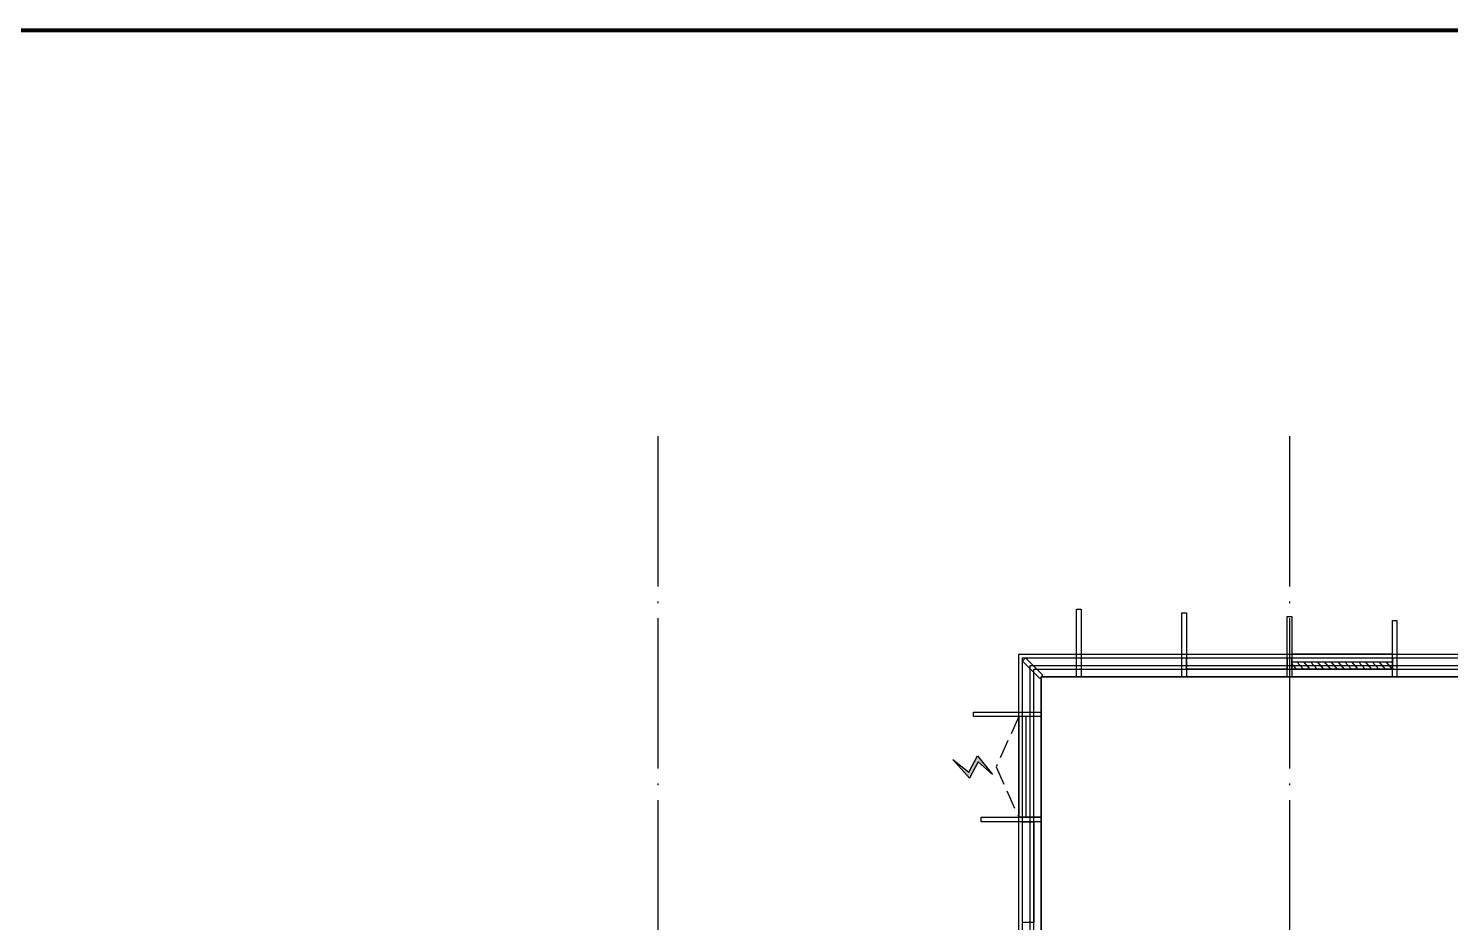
# Model space of a CAD drawing. Extents: x -292644 to 261407, y -12902 to 435090.
# Drawn here: x 111787 to 130700, y 93030 to 104925 of the extents above; entities that cross this region are included whole.
import ezdxf
from ezdxf.xclip import XClip

# ---------------------------------------------------------------- set-up
doc = ezdxf.new("R2010")
doc.units = 0
doc.header["$LTSCALE"] = 1000
doc.header["$MEASUREMENT"] = 0
for name, pattern in [('104-10 轴网$0$DOTE', [2.42, 2, -0.2, 0.02, -0.2]), ('8#楼幕墙$0$109-34 轴网$0$L1$0$$AUDIT_BAD_LTYPE1', [0]), ('8#楼幕墙$0$DASH', [0.35, 0.25, -0.1]), ('X-104 8#10#平面_t3$0$109-34 轴网$0$L1$0$$AUDIT_BAD_LTYPE1', [0])]:
    doc.linetypes.add(name, pattern=pattern)
doc.layers.get('0').update_dxf_attribs({"linetype": 'CONTINUOUS'})
doc.layers.get('Defpoints').update_dxf_attribs({"linetype": 'CONTINUOUS'})
for name, color, linetype in [('104-10 轴网$0$A_AXIS-轴线', 36, '104-10 轴网$0$DOTE'), ('8#楼幕墙$0$04-电动窗', 1, 'CONTINUOUS'), ('8#楼幕墙$0$A-C_玻璃幕墙', 140, 'CONTINUOUS'), ('8#楼幕墙$0$A-TECH_结构', 21, 'CONTINUOUS'), ('X-104 8#10#平面_t3$0$A-TECH_结构', 21, 'CONTINUOUS')]:
    doc.layers.add(name, color=color, linetype=linetype)
doc.layers.add('X-104 8#10#平面_t3$0$000套内', color=226, linetype='CONTINUOUS', lineweight=30, plot=False)

# ---------------------------------------------------------------- blocks, each defined once
blk = doc.blocks.new('104-10 轴网')
at = {"layer": '104-10 轴网$0$A_AXIS-轴线', "linetype": '104-10 轴网$0$DOTE'}
for p, q in [((128830, 40100), (128830, -6500)), ((137230, 40100), (137230, -6500))]:
    blk.add_line(p, q, dxfattribs=at)
at = {"layer": 'Defpoints'}
blk.add_lwpolyline([(104380, 45500), (178480, 45500), (178480, -11900), (104380, -11900)], close=True, dxfattribs=at)
blk = doc.blocks.new('图框-A1')
at = {"const_width": 0.5}
blk.add_lwpolyline([(766, 584), (25, 584), (25, 10), (766, 10)], close=True, dxfattribs=at)
blk = doc.blocks.new('X-104 8#10#平面_t3$0$fdhggh')
at = {"layer": 'X-104 8#10#平面_t3$0$A-TECH_结构', "linetype": 'X-104 8#10#平面_t3$0$109-34 轴网$0$L1$0$$AUDIT_BAD_LTYPE1'}
blk.add_lwpolyline([(42500, 87900), (42500, 97700), (24700, 97700), (24700, 96300), (13500, 96300), (13500, 89300), (7900, 89300), (7900, 87900), (-3300, 87900), (-3300, 76700), (-4700, 76700), (-4700, 56100), (8900, 56100), (8900, 58900), (20100, 58900), (20100, 71500), (27100, 71500), (27100, 75700), (33100, 75700), (33100, 72900), (45300, 72900), (45300, 87900)], close=True, dxfattribs=at)
blk = doc.blocks.new('104-8910 结构')
at = {"layer": 'Defpoints'}
blk.add_lwpolyline([(-19000, -118200), (61000, -118200), (61000, 41800), (-19000, 41800)], close=True, dxfattribs=at)
blk = doc.blocks.new('8#楼幕墙$0$$WINLIB2D$00000039')
at = {"color": 0}
for points in [[(-0.5, 0.5), (-0.5, -0.5)], [(0.5, 0.5), (-0.5, 0.5)], [(0.5, -0.5), (0.5, 0.5)], [(-0.5, 0.167), (0.5, 0.167)], [(-0.384, -0.167), (-0.448, 0.167)], [(-0.316, -0.167), (-0.38, 0.167)], [(-0.248, -0.167), (-0.312, 0.167)], [(-0.18, -0.167), (-0.244, 0.167)], [(-0.112, -0.167), (-0.176, 0.167)], [(-0.044, -0.167), (-0.108, 0.167)], [(0.024, -0.167), (-0.04, 0.167)], [(0.092, -0.167), (0.028, 0.167)], [(0.16, -0.167), (0.096, 0.167)], [(0.228, -0.167), (0.164, 0.167)], [(0.296, -0.167), (0.232, 0.167)], [(0.364, -0.167), (0.3, 0.167)], [(0.432, -0.167), (0.368, 0.167)], [(0.5, -0.167), (0.436, 0.167)], [(-0.452, -0.167), (-0.5, 0.084)], [(-0.5, -0.167), (0.5, -0.167)], [(0.5, -0.5), (-0.5, -0.5)]]:
    blk.add_lwpolyline(points, dxfattribs=at)
blk = doc.blocks.new('8#楼幕墙$0$$TCHSYS$WIN2D')
for p, q in [((-0.5, 0.5), (0.5, 0.5)), ((-0.5, 0.5), (-0.5, -0.5)), ((0.5, 0.5), (0.5, -0.5)), ((0.5, 0.167), (-0.5, 0.167)), ((0.5, -0.167), (-0.5, -0.167)), ((-0.5, -0.5), (0.5, -0.5))]:
    blk.add_line(p, q)
blk = doc.blocks.new('8#楼幕墙$0$开启扇')
at = {"layer": '8#楼幕墙$0$04-电动窗'}
h = blk.add_hatch(color=1, dxfattribs=at)
h.dxf.hatch_style = 1
h.paths.add_polyline_path([(771, 399), (600, 588), (817, 705), (569, 925), (738, 715), (521, 598)])
at = {"linetype": '8#楼幕墙$0$DASH'}
blk.add_lwpolyline([(0, 50), (670, 350), (1340, 50)], dxfattribs=at)
at = {"layer": '8#楼幕墙$0$04-电动窗', "color": 1}
blk.add_lwpolyline([(771, 399), (600, 588), (817, 705), (569, 925), (738, 715), (521, 598), (771, 399)], close=True, dxfattribs=at)
at = {"xscale": -1340, "yscale": 300, "zscale": 1340, "rotation": 180}
blk.add_blockref('8#楼幕墙$0$$TCHSYS$WIN2D', (670, -100), dxfattribs=at)
blk = doc.blocks.new('8#楼幕墙$0$ii')
blk.add_lwpolyline([(-1340, 0), (0, 0), (0, -150), (-1340, -150)], close=True)
blk = doc.blocks.new('8#楼幕墙')
at = {"layer": '8#楼幕墙$0$A-C_玻璃幕墙'}
for points in [[(-3600, 88200), (7600, 88200), (7600, 89600), (13200, 89600), (13200, 96600), (24400, 96600), (24400, 98000), (42800, 98000), (42800, 88200), (45600, 88200), (45600, 72600), (32800, 72600), (32800, 75400), (27400, 75400), (27400, 71200), (20400, 71200), (20400, 58600), (9200, 58600), (9200, 55800), (-5000, 55800), (-5000, 77000), (-3600, 77000)], [(-3550, 88150), (7650, 88150), (7650, 89550), (13250, 89550), (13250, 96550), (24450, 96550), (24450, 97950), (42750, 97950), (42750, 88150), (45550, 88150), (45550, 72650), (32850, 72650), (32850, 75450), (27350, 75450), (27350, 71250), (20350, 71250), (20350, 58650), (9150, 58650), (9150, 55850), (-4950, 55850), (-4950, 76950), (-3550, 76950)], [(-3400, 88000), (7800, 88000), (7800, 89400), (13400, 89400), (13400, 96400), (24600, 96400), (24600, 97800), (42600, 97800), (42600, 88000), (45400, 88000), (45400, 72800), (33000, 72800), (33000, 75600), (27200, 75600), (27200, 71400), (20200, 71400), (20200, 58800), (9000, 58800), (9000, 56000), (-4800, 56000), (-4800, 76800), (-3400, 76800)], [(13970, 97200), (14030, 97200), (14030, 96300), (13970, 96300)], [(15370, 97150), (15430, 97150), (15430, 96300), (15370, 96300)], [(16770, 97100), (16830, 97100), (16830, 96300), (16770, 96300)], [(18170, 97050), (18230, 97050), (18230, 96300), (18170, 96300)], [(13521, 96321), (13479, 96279), (13250, 96508), (13292, 96550)], [(12600, 95770), (12600, 95830), (13500, 95830), (13500, 95770)], [(12700, 94370), (12700, 94430), (13500, 94430), (13500, 94370)]]:
    blk.add_lwpolyline(points, close=True, dxfattribs=at)
at = {"layer": '8#楼幕墙$0$A-TECH_结构'}
blk.add_lwpolyline([(-3300, 87900), (7900, 87900), (7900, 89300), (13500, 89300), (13500, 96300), (24700, 96300), (24700, 97700), (42500, 97700), (42500, 87900), (45300, 87900), (45300, 72900), (33100, 72900), (33100, 75700), (27100, 75700), (27100, 71500), (20100, 71500), (20100, 58900), (8900, 58900), (8900, 56100), (-4700, 56100), (-4700, 76700), (-3300, 76700)], close=True, dxfattribs=at)
at = {"layer": '8#楼幕墙$0$A-C_玻璃幕墙'}
for p in [(16770, 96550), (18170, 96550)]:
    blk.add_blockref('8#楼幕墙$0$ii', p, dxfattribs=at)
at = {"layer": '8#楼幕墙$0$A-C_玻璃幕墙', "linetype": '8#楼幕墙$0$109-34 轴网$0$L1$0$$AUDIT_BAD_LTYPE1', "xscale": -1, "rotation": 90}
blk.add_blockref('8#楼幕墙$0$开启扇', (13250, 95770), dxfattribs=at)
at = {"layer": '8#楼幕墙$0$A-C_玻璃幕墙', "rotation": 90}
blk.add_blockref('8#楼幕墙$0$ii', (13250, 94370), dxfattribs=at)
at = {"layer": 'Defpoints', "color": 2, "linetype": '8#楼幕墙$0$109-34 轴网$0$L1$0$$AUDIT_BAD_LTYPE1', "xscale": 1340, "yscale": 300, "zscale": -1340}
blk.add_blockref('8#楼幕墙$0$$WINLIB2D$00000039', (17500, 96450), dxfattribs=at)
blk = doc.blocks.new('X-104 8#10#平面_t3')
at = {"layer": 'X-104 8#10#平面_t3$0$000套内'}
blk.add_lwpolyline([(125107, 89400), (125107, 96450), (136307, 96450), (136307, 97850), (154407, 97850), (154407, 88050), (157207, 88050), (157207, 72750), (144707, 72750), (144707, 75550), (138957, 75550), (138957, 84350), (132207, 84350), (132207, 85450), (128307, 85450), (128307, 89400), (125107, 89400)], close=True, dxfattribs=at)
at = {"linetype": 'X-104 8#10#平面_t3$0$109-34 轴网$0$L1$0$$AUDIT_BAD_LTYPE1'}
ref = blk.add_blockref('8#楼幕墙', (111757, 0), dxfattribs=at)
XClip(ref).set_block_clipping_path([(-18549.9999999995, -12899.9999999999), (65550.0000000003, 284100.0000000003)])
blk.add_blockref('X-104 8#10#平面_t3$0$fdhggh', (111757, 0), dxfattribs=at)
at = {"xscale": 100, "yscale": 100, "zscale": 100}
blk.add_blockref('图框-A1', (93207, 46500), dxfattribs=at)
at = {"linetype": 'X-104 8#10#平面_t3$0$109-34 轴网$0$L1$0$$AUDIT_BAD_LTYPE1'}
ref = blk.add_blockref('104-10 轴网', (-8673, 59400), dxfattribs=at)
XClip(ref).set_block_clipping_path([(104379.5977508624, -11900), (178479.5977508624, 45500)])
ref = blk.add_blockref('104-8910 结构', (153887, -13300), dxfattribs=dict(at, rotation=180))
XClip(ref).set_block_clipping_path([(-15919.9999999996, -118200.0000000001), (58180.0000000003, -60800.0000000001)])

msp = doc.modelspace()

# ---------------------------------------------------------------- block references
msp.add_blockref('X-104 8#10#平面_t3', (0, 0))

doc.saveas('drawing.dxf')
